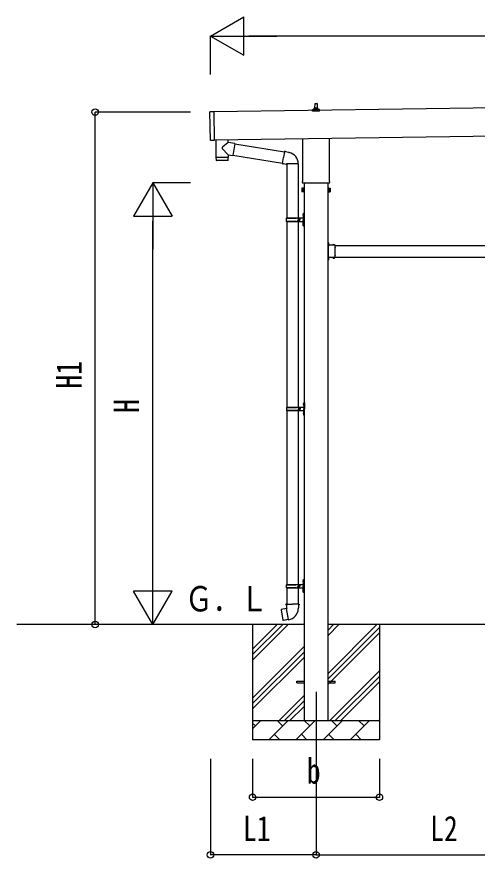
# Model space of a CAD drawing. Units: millimetres, scale not verified. Extents: x -16820 to 16820, y -11880 to 11880.
# Drawn here: x -5757 to -3360, y -5217 to -836 of the extents above; entities that cross this region are included whole.
import ezdxf
from ezdxf.enums import TextEntityAlignment as Align

# ---------------------------------------------------------------- set-up
doc = ezdxf.new("R2010")
doc.units = ezdxf.units.MM
doc.header["$LTSCALE"] = 50
for name, color, linetype in [('0-4_YKK_12', 2, 'Continuous'), ('0-5_YKK_13', 4, 'Continuous'), ('0-6_YKK_A1', 4, 'Continuous'), ('0-7_YKK_D', 6, 'Continuous')]:
    doc.layers.add(name, color=color, linetype=linetype)
doc.styles.add('ＭＳ ゴシック', font='')
doc.styles.get('ＭＳ ゴシック').set_extended_font_data('MS Gothic')

msp = doc.modelspace()

# ---------------------------------------------------------------- linework, layer by layer
at = {"layer": '0-4_YKK_12'}
msp.add_line((-4198.92, -4350), (-4198.92, -4719.07), dxfattribs=at)
at = {"layer": '0-5_YKK_13'}
for p, q in [((-4208.92, -1314.95), (-4208.92, -1310.74)), ((-4207.92, -1310.74), (-4189.92, -1310.74)), ((-4204.92, -1310.74), (-4204.19, -1287.21)), ((-4203.19, -1286.24), (-4194.65, -1286.24)), ((-4193.65, -1287.21), (-4192.92, -1310.74)), ((-4188.92, -1314.95), (-4188.92, -1310.74)), ((-4749.12, -1479.04), (-4751.23, -1331.06)), ((-4731.25, -1329.77), (-4750.24, -1330.04)), ((-4217.17, -1326.24), (-4217.17, -1318.53)), ((-4180.67, -1326.24), (-4217.17, -1326.24)), ((-4216.79, -1317.74), (-4181.05, -1317.74)), ((-4216.41, -1317.55), (-4209.69, -1315.92)), ((-4209.3, -1315.74), (-4188.54, -1315.74)), ((-4181.44, -1317.55), (-4188.16, -1315.92)), ((-4180.67, -1326.24), (-4180.67, -1318.53)), ((-4656.97, -1489.45), (-4686.74, -1513.69)), ((-4656.97, -1489.45), (-4657.18, -1475.15)), ((-4621.47, -1495.18), (-4656.97, -1489.45)), ((-4267.22, -1690.23), (-4267.22, -1469.58)), ((-4130.62, -1467.62), (-4130.62, -1690.23)), ((-4656.05, -1554.12), (-4686.92, -1521.02)), ((-4621.47, -1495.18), (-4631.64, -1558.07)), ((-4621.77, -1497.01), (-4362.79, -1538.24)), ((-4719.86, -1568.05), (-4719.44, -1581.1)), ((-4715.37, -1566.99), (-4715.34, -1567.99)), ((-4660.38, -1566.2), (-4660.38, -1567.2)), ((-4656.05, -1554.12), (-4631.64, -1558.07)), ((-4656.05, -1554.12), (-4655.88, -1566.14)), ((-4631.34, -1556.24), (-4373.21, -1597.34)), ((-4373.53, -1599.16), (-4368, -1567.79)), ((-4362.47, -1536.43), (-4368, -1567.79)), ((-4362.47, -1536.43), (-4361.33, -1534.44)), ((-4361.33, -1534.44), (-4357.76, -1535.07)), ((-4357.76, -1535.07), (-4357.35, -1537.42)), ((-4342.83, -1540.24), (-4341.15, -1541.87)), ((-4341.15, -1541.87), (-4339.03, -1542.32)), ((-4658.86, -1583.18), (-4716.4, -1584)), ((-4373.53, -1599.16), (-4373.13, -1601.41)), ((-4373.53, -1599.16), (-4368.38, -1599.97)), ((-4373.13, -1601.41), (-4369.57, -1602.04)), ((-4369.57, -1602.04), (-4368.38, -1599.97)), ((-4368.38, -1599.97), (-4353.77, -1602.29)), ((-4353.77, -1602.29), (-4351.57, -1601.3)), ((-4291.27, -1601.7), (-4352.46, -1601.7)), ((-4351.42, -1601.7), (-4351.42, -1883.01)), ((-4291.42, -1601.7), (-4291.42, -1883.01)), ((-4268.92, -1699), (-4268.92, -1693.5)), ((-4130.98, -1702.5), (-4266.86, -1702.5)), ((-4128.92, -1693.5), (-4128.92, -1699)), ((-4272.92, -1728.5), (-4272.16, -1727.19)), ((-4272.92, -1728.5), (-4272.92, -1745.5)), ((-4272.92, -1745.5), (-4272.16, -1746.81)), ((-4265.92, -1732.09), (-4272.16, -1732.09)), ((-4265.92, -1741.91), (-4272.16, -1741.91)), ((-4265.92, -1746.81), (-4272.16, -1746.81)), ((-4263.42, -1746.2), (-4265.92, -1746.2)), ((-4134.42, -1746.2), (-4131.92, -1746.2)), ((-4131.92, -1732.09), (-4125.68, -1732.09)), ((-4131.92, -1741.91), (-4125.68, -1741.91)), ((-4131.92, -1746.81), (-4125.68, -1746.81)), ((-4124.92, -1728.5), (-4125.68, -1727.19)), ((-4124.92, -1745.5), (-4125.68, -1746.81)), ((-4124.92, -1728.5), (-4124.92, -1745.5)), ((-4353.42, -1883.01), (-4267.42, -1883.01)), ((-4353.42, -1883.01), (-4353.42, -1885.01)), ((-4294.42, -1883.01), (-4294.42, -1887.51)), ((-4286.42, -1883.01), (-4286.42, -1892.01)), ((-4267.72, -1865.86), (-4265.68, -1866.86)), ((-4266.45, -1863.86), (-4265.82, -1863.86)), ((-4266.45, -1863.86), (-4266.45, -1872.16)), ((-4266.45, -1872.16), (-4265.82, -1872.16)), ((-4265.82, -1863.86), (-4265.82, -1872.16)), ((-4265.82, -1863.86), (-4265.42, -1864.26)), ((-4265.82, -1872.16), (-4265.42, -1871.76)), ((-4265.68, -1866.86), (-4265.07, -1868.01)), ((-4265.42, -1860.01), (-4262.42, -1858.51)), ((-4265.42, -1860.01), (-4265.42, -1892.01)), ((-4265.42, -1864.26), (-4265.42, -1871.76)), ((-4262.42, -1858.51), (-4262.42, -1892.01)), ((-4262.42, -1858.51), (-4261.42, -1858.51)), ((-4261.42, -1858.51), (-4261.42, -1892.01)), ((-4354.42, -1885.01), (-4304.09, -1885.01)), ((-4354.42, -1899.01), (-4304.09, -1899.01)), ((-4353.42, -1901.01), (-4353.42, -1899.01)), ((-4353.42, -1901.01), (-4267.42, -1901.01)), ((-4351.42, -1901.01), (-4351.42, -2868.5)), ((-4294.42, -1887.51), (-4292.42, -1887.51)), ((-4294.42, -1901.01), (-4294.42, -1896.51)), ((-4294.42, -1896.51), (-4292.42, -1896.51)), ((-4292.42, -1887.51), (-4292.42, -1892.01)), ((-4292.42, -1896.51), (-4292.42, -1892.01)), ((-4291.42, -1901.01), (-4291.42, -2868.5)), ((-4286.42, -1887.51), (-4283.42, -1887.51)), ((-4286.42, -1901.01), (-4286.42, -1892.01)), ((-4286.42, -1896.51), (-4283.42, -1896.51)), ((-4283.42, -1887.51), (-4283.42, -1892.01)), ((-4283.42, -1896.51), (-4283.42, -1892.01)), ((-4267.72, -1913.86), (-4265.68, -1914.86)), ((-4266.45, -1911.86), (-4265.82, -1911.86)), ((-4266.45, -1911.86), (-4266.45, -1920.16)), ((-4266.45, -1920.16), (-4265.82, -1920.16)), ((-4265.82, -1911.86), (-4265.82, -1920.16)), ((-4265.82, -1911.86), (-4265.42, -1912.26)), ((-4265.82, -1920.16), (-4265.42, -1919.76)), ((-4265.68, -1914.86), (-4265.07, -1916.01)), ((-4265.42, -1924.01), (-4265.42, -1892.01)), ((-4265.42, -1912.26), (-4265.42, -1919.76)), ((-4265.42, -1924.01), (-4262.42, -1925.51)), ((-4262.42, -1925.51), (-4262.42, -1892.01)), ((-4262.42, -1925.51), (-4261.42, -1925.51)), ((-4261.42, -1925.51), (-4261.42, -1892.01)), ((-4134.82, -2009.5), (-4136.42, -2009.5)), ((-4136.42, -2014), (-4134.82, -2014)), ((-4134.82, -2015), (-4136.42, -2015)), ((-4134.82, -2026.46), (-4134.82, -2009.5)), ((-4134.82, -2012.97), (-4134.82, -2021.04)), ((-4134.82, -2015.87), (-4132.16, -2014.55)), ((-4133.96, -2012.27), (-4134.12, -2012.27)), ((-4130.72, -2017), (-4136.42, -2017)), ((-4134.82, -2019), (-4136.42, -2019)), ((-4136.42, -2020), (-4134.82, -2020)), ((-4134.82, -2018.13), (-4132.16, -2019.45)), ((-4098.42, -2024.9), (-4134.82, -2024.9)), ((-4134.42, -2026.5), (-4131.42, -2026.5)), ((-4134.42, -2035.29), (-4134.42, -2028.5)), ((-4134.42, -2077.29), (-4134.42, -2036.71)), ((-4133.96, -2021.74), (-4134.12, -2021.74)), ((-4111.16, -2024.04), (-4111.16, -2024.2)), ((-4102.39, -2024.9), (-4110.46, -2024.9)), ((-4107.55, -2024.9), (-4108.87, -2022.24)), ((-4105.3, -2024.9), (-4103.97, -2022.24)), ((-4101.69, -2024.04), (-4101.69, -2024.2)), ((-4098.42, -2035.29), (-4098.42, -2024.9)), ((-4098.42, -2077.29), (-4098.42, -2036.71)), ((-4134.82, -2095), (-4136.42, -2095)), ((-4134.82, -2099), (-4136.42, -2099)), ((-4134.82, -2104.5), (-4134.82, -2087.54)), ((-4098.42, -2089.1), (-4134.82, -2089.1)), ((-4134.82, -2092.97), (-4134.82, -2101.04)), ((-4134.82, -2095.87), (-4132.16, -2094.55)), ((-4134.82, -2098.13), (-4132.16, -2099.45)), ((-4134.42, -2085.5), (-4134.42, -2078.71)), ((-4131.42, -2087.5), (-4134.42, -2087.5)), ((-4133.96, -2092.27), (-4134.12, -2092.27)), ((-4133.96, -2101.74), (-4134.12, -2101.74)), ((-4111.16, -2089.96), (-4111.16, -2089.8)), ((-4102.39, -2089.1), (-4110.46, -2089.1)), ((-4107.55, -2089.1), (-4108.87, -2091.76)), ((-4105.3, -2089.1), (-4103.97, -2091.76)), ((-4101.69, -2089.96), (-4101.69, -2089.8)), ((-4098.42, -2089.1), (-4098.42, -2078.71)), ((-4134.82, -2104.5), (-4136.42, -2104.5)), ((-4262.92, -2845.5), (-4259.92, -2844)), ((-4262.92, -2845.5), (-4262.92, -2877.5)), ((-4259.92, -2844), (-4259.92, -2877.5)), ((-4259.92, -2844), (-4258.92, -2844)), ((-4258.92, -2844), (-4258.92, -2877.5)), ((-4351.92, -2870.5), (-4301.59, -2870.5)), ((-4351.92, -2884.5), (-4301.59, -2884.5)), ((-4351.42, -2886.49), (-4351.42, -3791)), ((-4350.92, -2868.5), (-4264.92, -2868.5)), ((-4350.92, -2868.5), (-4350.92, -2870.5)), ((-4350.92, -2886.5), (-4350.92, -2884.5)), ((-4350.92, -2886.5), (-4264.92, -2886.5)), ((-4291.92, -2868.5), (-4291.92, -2873)), ((-4291.92, -2873), (-4289.92, -2873)), ((-4291.92, -2886.5), (-4291.92, -2882)), ((-4291.92, -2882), (-4289.92, -2882)), ((-4291.42, -2886.49), (-4291.42, -3791)), ((-4289.92, -2873), (-4289.92, -2877.5)), ((-4289.92, -2882), (-4289.92, -2877.5)), ((-4283.92, -2868.5), (-4283.92, -2877.5)), ((-4283.92, -2873), (-4280.92, -2873)), ((-4283.92, -2886.5), (-4283.92, -2877.5)), ((-4283.92, -2882), (-4280.92, -2882)), ((-4280.92, -2873), (-4280.92, -2877.5)), ((-4280.92, -2882), (-4280.92, -2877.5)), ((-4265.22, -2851.35), (-4263.18, -2852.35)), ((-4263.95, -2849.35), (-4263.32, -2849.35)), ((-4263.95, -2849.35), (-4263.95, -2857.65)), ((-4263.95, -2857.65), (-4263.32, -2857.65)), ((-4263.32, -2849.35), (-4263.32, -2857.65)), ((-4263.32, -2849.35), (-4262.92, -2849.75)), ((-4263.32, -2857.65), (-4262.92, -2857.25)), ((-4263.18, -2852.35), (-4262.57, -2853.5)), ((-4262.92, -2849.75), (-4262.92, -2857.25)), ((-4262.92, -2909.5), (-4262.92, -2877.5)), ((-4259.92, -2911), (-4259.92, -2877.5)), ((-4258.92, -2911), (-4258.92, -2877.5)), ((-4265.22, -2899.35), (-4263.18, -2900.35)), ((-4263.95, -2897.35), (-4263.32, -2897.35)), ((-4263.95, -2897.35), (-4263.95, -2905.65)), ((-4263.95, -2905.65), (-4263.32, -2905.65)), ((-4263.32, -2897.35), (-4263.32, -2905.65)), ((-4263.32, -2897.35), (-4262.92, -2897.75)), ((-4263.32, -2905.65), (-4262.92, -2905.25)), ((-4263.18, -2900.35), (-4262.57, -2901.5)), ((-4262.92, -2897.75), (-4262.92, -2905.25)), ((-4262.92, -2909.5), (-4259.92, -2911)), ((-4259.92, -2911), (-4258.92, -2911)), ((-4265.42, -3768), (-4262.42, -3766.5)), ((-4262.42, -3766.5), (-4262.42, -3800)), ((-4262.42, -3766.5), (-4261.42, -3766.5)), ((-4261.42, -3766.5), (-4261.42, -3800)), ((-4354.42, -3793), (-4304.09, -3793)), ((-4354.42, -3807), (-4304.09, -3807)), ((-4353.42, -3791), (-4267.42, -3791)), ((-4353.42, -3791), (-4353.42, -3793)), ((-4353.42, -3809), (-4353.42, -3807)), ((-4353.42, -3809), (-4267.42, -3809)), ((-4351.42, -3809), (-4351.42, -3893.93)), ((-4294.42, -3791), (-4294.42, -3795.5)), ((-4294.42, -3795.5), (-4292.42, -3795.5)), ((-4294.42, -3809), (-4294.42, -3804.5)), ((-4294.42, -3804.5), (-4292.42, -3804.5)), ((-4292.42, -3795.5), (-4292.42, -3800)), ((-4292.42, -3804.5), (-4292.42, -3800)), ((-4291.42, -3809), (-4291.42, -3893.93)), ((-4286.42, -3791), (-4286.42, -3800)), ((-4286.42, -3795.5), (-4283.42, -3795.5)), ((-4286.42, -3809), (-4286.42, -3800)), ((-4286.42, -3804.5), (-4283.42, -3804.5)), ((-4283.42, -3795.5), (-4283.42, -3800)), ((-4283.42, -3804.5), (-4283.42, -3800)), ((-4267.72, -3773.85), (-4265.68, -3774.85)), ((-4266.45, -3771.85), (-4265.82, -3771.85)), ((-4266.45, -3771.85), (-4266.45, -3780.15)), ((-4266.45, -3780.15), (-4265.82, -3780.15)), ((-4265.82, -3771.85), (-4265.82, -3780.15)), ((-4265.82, -3771.85), (-4265.42, -3772.25)), ((-4265.82, -3780.15), (-4265.42, -3779.75)), ((-4265.68, -3774.85), (-4265.07, -3776)), ((-4265.42, -3768), (-4265.42, -3800)), ((-4265.42, -3772.25), (-4265.42, -3779.75)), ((-4265.42, -3832), (-4265.42, -3800)), ((-4262.42, -3833.5), (-4262.42, -3800)), ((-4261.42, -3833.5), (-4261.42, -3800)), ((-4267.72, -3821.85), (-4265.68, -3822.85)), ((-4266.45, -3819.85), (-4265.82, -3819.85)), ((-4266.45, -3819.85), (-4266.45, -3828.15)), ((-4266.45, -3828.15), (-4265.82, -3828.15)), ((-4265.82, -3819.85), (-4265.82, -3828.15)), ((-4265.82, -3819.85), (-4265.42, -3820.25)), ((-4265.82, -3828.15), (-4265.42, -3827.75)), ((-4265.68, -3822.85), (-4265.07, -3824)), ((-4265.42, -3820.25), (-4265.42, -3827.75)), ((-4265.42, -3832), (-4262.42, -3833.5)), ((-4262.42, -3833.5), (-4261.42, -3833.5)), ((-4353.27, -3893.93), (-4355.42, -3894.71)), ((-4355.42, -3894.71), (-4355.42, -3898.33)), ((-4355.42, -3898.33), (-4353.18, -3899.14)), ((-4353.27, -3893.93), (-4321.42, -3893.93)), ((-4353.27, -3893.93), (-4353.18, -3899.14)), ((-4353.18, -3899.14), (-4352.92, -3913.93)), ((-4289.57, -3893.93), (-4321.42, -3893.93)), ((-4287.42, -3898.33), (-4289.66, -3899.14)), ((-4289.57, -3893.93), (-4287.42, -3894.71)), ((-4287.42, -3894.71), (-4287.42, -3898.33)), ((-4379.88, -3922.38), (-4380.69, -3923.55)), ((-4380.69, -3923.55), (-4371.07, -3978.11)), ((-4352.01, -3917.13), (-4379.88, -3922.38)), ((-4367.14, -3919.78), (-4367.35, -3920.02)), ((-4352.92, -3913.93), (-4351.57, -3915.93)), ((-4341.66, -3974.42), (-4351.79, -3916.95)), ((-4351.77, -3916.13), (-4351.77, -3916.83)), ((-4351.57, -3915.93), (-4351.6, -3915.93)), ((-4291.23, -3915.87), (-4291.31, -3918.03)), ((-4289.92, -3913.93), (-4291.23, -3915.87)), ((-4357.05, -3977.02), (-4357.33, -3976.86)), ((-4341.35, -3975.19), (-4341.6, -3974.52)), ((-4298.92, -4295.5), (-4261.42, -4295.5)), ((-4298.92, -4304.5), (-4298.92, -4295.5)), ((-4298.92, -4304.5), (-4261.42, -4304.5)), ((-4136.42, -4295.5), (-4098.92, -4295.5)), ((-4136.42, -4304.5), (-4098.92, -4304.5)), ((-4098.92, -4304.5), (-4098.92, -4295.5))]:
    msp.add_line(p, q, dxfattribs=at)
for points in [[(-4731.25, -1329.77), (-4729.11, -1479.76), (-4748.1, -1480.03)], [(-4721.17, -1476.06), (-4719.87, -1567.05), (-4655.88, -1566.14)], [(-4655.9, -1580.19), (-4655.86, -1567.14), (-4719.86, -1568.05)], [(-4362.47, -1536.43), (-4357.35, -1537.42), (-4342.83, -1540.24)], [(-4265.92, -1746.81), (-4265.92, -1727.19), (-4272.16, -1727.19)], [(-4265.92, -1746.2), (-4265.92, -1727.8), (-4263.42, -1727.8)], [(-4131.92, -1746.2), (-4131.92, -1727.8), (-4134.42, -1727.8)], [(-4131.92, -1746.81), (-4131.92, -1727.19), (-4125.68, -1727.19)], [(-4267.72, -1870.16), (-4265.68, -1869.16), (-4265.07, -1868.01)], [(-4267.72, -1918.16), (-4265.68, -1917.16), (-4265.07, -1916.01)], [(-4136.42, -2024.5), (-4136.42, -2018.5), (-4136.42, -2015.5), (-4136.42, -2009.5)], [(-4134.42, -2028.5), (-4131.42, -2028.5), (-4131.42, -2024.9)], [(-4136.42, -2104.5), (-4136.42, -2098.5), (-4136.42, -2095.5), (-4136.42, -2089.5)], [(-4134.42, -2085.5), (-4131.42, -2085.5), (-4131.42, -2089.1)], [(-4265.22, -2855.65), (-4263.18, -2854.65), (-4262.57, -2853.5)], [(-4265.22, -2903.65), (-4263.18, -2902.65), (-4262.57, -2901.5)], [(-4267.72, -3778.15), (-4265.68, -3777.15), (-4265.07, -3776)], [(-4267.72, -3826.15), (-4265.68, -3825.15), (-4265.07, -3824)], [(-4289.57, -3893.93), (-4289.66, -3899.14), (-4289.92, -3913.93)], [(-4364.89, -3919.56), (-4365.17, -3919.4), (-4367.14, -3919.78)], [(-4341.93, -3974.33), (-4369.91, -3978.93), (-4371.07, -3978.11)], [(-4354.86, -3976.46), (-4355.07, -3976.69), (-4357.05, -3977.02)]]:
    msp.add_lwpolyline(points, dxfattribs=at)
for points in [[(-4263.42, -1747.5), (-4263.42, -1726.5), (-4261.42, -1726.5), (-4261.42, -1747.5)], [(-4134.42, -1747.5), (-4134.42, -1726.5), (-4136.42, -1726.5), (-4136.42, -1747.5)]]:
    msp.add_lwpolyline(points, close=True, dxfattribs=at)
for centre, radius, start, end in [((-4204.84, -1311.37), 4.13, 90, 171.17633), ((-4207.92, -1311.74), 1, 90, 180), ((-4203.19, -1287.24), 1, 90, 178.60509), ((-4195.59, -1310.74), 4.83, 133.60282, 180), ((-4202.25, -1310.74), 4.83, 0, 46.39718), ((-4194.65, -1287.24), 1, 1.39491, 90), ((-4193.01, -1311.37), 4.13, 8.82367, 90), ((-4189.92, -1311.74), 1, 0, 90), ((-4750.23, -1331.04), 1, 90.81845, 180.81845), ((-4216.17, -1318.53), 1, 103.62699, 180), ((-4209.92, -1314.95), 1, 283.62699, 0), ((-4187.92, -1314.95), 1, 180, 256.37301), ((-4181.67, -1318.53), 1, 0, 76.37301), ((-4748.12, -1479.03), 1, 180.81845, 270.81845), ((-4683.43, -1517.43), 5, 131.47396, 225.79244), ((-4351.57, -1601.3), 60.3, 359.62495, 78), ((-4716.44, -1581), 3, 181.81845, 270.86677), ((-4658.9, -1580.18), 3, 270.81845, 359.81845), ((-4264.92, -1693.5), 4, 125.09963, 180), ((-4264.92, -1699), 4, 180, 194.47751), ((-4264.92, -1699), 4, 194.47751, 241.04498), ((-4132.92, -1699), 4, 298.95502, 345.52249), ((-4132.92, -1693.5), 4, 0, 54.90037), ((-4132.92, -1699), 4, 345.52249, 0), ((-4268.58, -1729.64), 4.34, 145.61575, 214.38425), ((-4268.58, -1744.36), 4.34, 145.61575, 214.38425), ((-4256.68, -1737), 16.24, 162.41205, 197.58795), ((-4129.27, -1729.64), 4.34, 325.61575, 34.38425), ((-4141.16, -1737), 16.24, 342.41205, 17.58795), ((-4129.27, -1744.36), 4.34, 325.61575, 34.38425), ((-4304.09, -1883.01), 2, 270, 359.99998), ((-4262.12, -1868.01), 6, 136.21765, 223.78235), ((-4267.42, -1881.01), 2, 270, 359.99998), ((-4305.67, -1892.01), 49.25, 171.82876, 180.00002), ((-4305.67, -1892.01), 49.25, 180.00002, 188.17127), ((-4304.09, -1901.01), 2, 0.00005, 90.00004), ((-4262.12, -1916.01), 6, 136.21765, 223.78235), ((-4267.42, -1903.01), 2, 0.00005, 90.00004), ((-4134.12, -2012.97), 0.7, 90, 180), ((-4133.96, -2013.13), 0.862, 39.12355, 90), ((-4138.72, -2017), 7, 0, 39.12355), ((-4134.42, -2024.5), 2, 180, 270), ((-4134.12, -2021.04), 0.7, 180, 270), ((-4135.12, -2036), 1, 314.427, 45.573), ((-4133.96, -2020.87), 0.862, 270, 320.87645), ((-4138.72, -2017), 7, 320.87645, 0), ((-4110.46, -2024.2), 0.7, 180, 270), ((-4110.29, -2024.04), 0.862, 129.12355, 180), ((-4106.42, -2028.8), 7, 90, 129.12355), ((-4106.42, -2028.8), 7, 50.87645, 90), ((-4102.39, -2024.2), 0.7, 270, 0), ((-4102.55, -2024.04), 0.862, 0, 50.87645), ((-4097.72, -2036), 1, 134.427, 225.573), ((-4134.42, -2089.5), 2, 90, 180), ((-4134.12, -2092.97), 0.7, 90, 180), ((-4134.12, -2101.04), 0.7, 180, 270), ((-4135.12, -2078), 1, 314.427, 45.573), ((-4133.96, -2093.13), 0.862, 39.12355, 90), ((-4133.96, -2100.87), 0.862, 270, 320.87645), ((-4138.72, -2097), 7, 0, 39.12355), ((-4138.72, -2097), 7, 320.87645, 0), ((-4110.46, -2089.8), 0.7, 90, 180), ((-4110.29, -2089.96), 0.862, 180, 230.87645), ((-4106.42, -2085.2), 7, 230.87645, 270), ((-4106.42, -2085.2), 7, 270, 309.12355), ((-4102.39, -2089.8), 0.7, 0, 90), ((-4102.55, -2089.96), 0.862, 309.12355, 0), ((-4097.72, -2078), 1, 134.427, 225.573), ((-4303.17, -2877.5), 49.25, 171.82876, 180.00002), ((-4303.17, -2877.5), 49.25, 180.00002, 188.17127), ((-4301.59, -2868.5), 2, 270, 359.99998), ((-4301.59, -2886.5), 2, 0.00005, 90.00004), ((-4259.62, -2853.5), 6, 136.21765, 223.78235), ((-4264.92, -2866.5), 2, 270, 359.99998), ((-4264.92, -2888.5), 2, 0.00005, 90.00004), ((-4259.62, -2901.5), 6, 136.21765, 223.78235), ((-4305.67, -3800), 49.25, 171.82876, 180.00002), ((-4305.67, -3800), 49.25, 180.00002, 188.17127), ((-4304.09, -3791), 2, 270, 359.99998), ((-4304.09, -3809), 2, 0.00005, 90.00004), ((-4262.12, -3776), 6, 136.21765, 223.78235), ((-4267.42, -3789), 2, 270, 359.99998), ((-4267.42, -3811), 2, 0.00005, 90.00004), ((-4262.12, -3824), 6, 136.21765, 223.78235), ((-4352.07, -3916.83), 0.3, 280.66842, 0), ((-4351.57, -3916.13), 0.2, 100, 180), ((-4351.57, -3915.93), 60.3, 279.96938, 358), ((-4341.88, -3974.63), 0.3, 20, 99.33158), ((-4341.17, -3975.12), 0.2, 200, 279.96938)]:
    msp.add_arc(centre, radius, start, end, dxfattribs=at)
at = {"layer": '0-6_YKK_A1'}
for p, q in [((655.81, -1254.26), (-4731.23, -1331.18)), ((-4729.16, -1476.17), (657.88, -1399.22)), ((-4261.42, -1702.5), (-4261.42, -4500)), ((-4136.42, -4500), (-4136.42, -1702.5)), ((-4098.42, -2027), (-2899.42, -2027)), ((-4131.42, -2087), (-4135.92, -2087)), ((-4098.42, -2087), (-2899.42, -2087)), ((-4261.42, -4000), (-5757.22, -4000)), ((-4528.92, -4000), (-4528.92, -4600)), ((-4528.92, -4185.05), (-4343.87, -4000)), ((-4528.92, -4156.77), (-4372.15, -4000)), ((-4528.92, -4128.48), (-4400.44, -4000)), ((-2861.42, -4000), (-4136.42, -4000)), ((-4136.42, -4255.1), (-3881.32, -4000)), ((-4136.42, -4057.11), (-4079.31, -4000)), ((-4136.42, -4028.82), (-4107.6, -4000)), ((-4136.42, -4283.38), (-3868.92, -4015.88)), ((-3868.92, -4000), (-3868.92, -4600)), ((-4136.42, -4311.67), (-3868.92, -4044.17)), ((-4528.92, -4383.04), (-4261.42, -4115.54)), ((-4528.92, -4411.32), (-4261.42, -4143.82)), ((-4528.92, -4439.61), (-4261.42, -4172.11)), ((-4126.76, -4500), (-3868.92, -4242.16)), ((-4098.48, -4500), (-3868.92, -4270.44)), ((-4070.19, -4500), (-3868.92, -4298.73)), ((-4391.32, -4500), (-4261.42, -4370.1)), ((-4363.04, -4500), (-4261.42, -4398.38)), ((-4334.75, -4500), (-4261.42, -4426.67)), ((-4528.92, -4500), (-3868.92, -4500)), ((-4528.92, -4542.89), (-4486.03, -4500)), ((-4444.61, -4600), (-4344.61, -4500)), ((-4373.16, -4528.55), (-4401.71, -4500)), ((-4303.18, -4600), (-4203.18, -4500)), ((-4231.74, -4528.55), (-4260.29, -4500)), ((-4161.76, -4600), (-4061.76, -4500)), ((-4090.32, -4528.55), (-4118.87, -4500)), ((-4020.34, -4600), (-3920.34, -4500)), ((-3948.9, -4528.55), (-3977.45, -4500)), ((-3872.21, -4500), (-3868.92, -4496.72)), ((-4514.58, -4528.55), (-4528.92, -4514.21)), ((-3868.92, -4600), (-4528.92, -4600)), ((-4416.05, -4571.45), (-4387.5, -4600)), ((-4274.63, -4571.45), (-4246.08, -4600)), ((-4133.21, -4571.45), (-4104.66, -4600)), ((-3991.79, -4571.45), (-3963.24, -4600))]:
    msp.add_line(p, q, dxfattribs=at)
msp.add_lwpolyline([(-4131.42, -2027), (-4135.92, -2027), (-4135.92, -2087)], dxfattribs=at)
at = {"layer": '0-7_YKK_D'}
for p, q in [((-4748.72, -935.68), (-4575.52, -835.68)), ((-4575.52, -1035.68), (-4575.52, -835.68)), ((-4748.72, -1135.68), (-4748.72, -934.68)), ((-4748.72, -935.68), (-4575.52, -1035.68)), ((-4748.72, -935.68), (-4402.31, -935.68)), ((1742.72, -935.68), (-4548.72, -935.68)), ((-4852.42, -1331.5), (-5349.72, -1331.5)), ((-5348.72, -4000), (-5348.72, -1331.5)), ((-5048.72, -1700), (-5148.72, -1873.21)), ((-4852.65, -1700), (-5049.72, -1700)), ((-5048.72, -1700), (-4948.72, -1873.21)), ((-5048.72, -1700), (-5048.72, -2046.41)), ((-5148.72, -1873.21), (-4948.72, -1873.21)), ((-5048.72, -3800), (-5048.72, -1900)), ((-5048.72, -4000), (-5048.72, -3653.59)), ((-5048.72, -4000), (-5148.72, -3826.79)), ((-4948.72, -3826.79), (-5148.72, -3826.79)), ((-5048.72, -4000), (-4948.72, -3826.79)), ((-4748.72, -4700), (-4748.72, -5201)), ((-4528.92, -4700), (-4528.92, -4901)), ((-4198.92, -4700), (-4198.92, -5201)), ((-4198.92, -4700), (-4198.92, -5201)), ((-3868.92, -4700), (-3868.92, -4901)), ((-4528.92, -4900), (-3868.92, -4900)), ((-4198.92, -5200), (-4748.72, -5200)), ((-4198.92, -5200), (-2798.92, -5200))]:
    msp.add_line(p, q, dxfattribs=at)
for centre in [(-5348.72, -1331.5), (-5348.72, -4000), (-4528.92, -4900), (-3868.92, -4900), (-4748.72, -5200), (-4198.92, -5200), (-4198.92, -5200)]:
    msp.add_circle(centre, 17, dxfattribs=at)

# ---------------------------------------------------------------- texts
at = {"layer": '0-6_YKK_A1', "style": 'ＭＳ ゴシック', "width": 0.8}
msp.add_text('Ｇ．Ｌ', height=132, dxfattribs=at).set_placement((-4881.05, -3971.55), align=Align.BOTTOM_LEFT)
at = {"layer": '0-7_YKK_D', "style": 'ＭＳ ゴシック', "width": 0.8}
for s, p in [('H1', (-5380.72, -2771.35)), ('H', (-5080.72, -2898))]:
    msp.add_text(s, height=132, rotation=90, dxfattribs=at).set_placement(p, align=Align.BOTTOM_LEFT)
for s, p in [('b', (-4246.92, -4868)), ('L1', (-4579.42, -5168)), ('L2', (-3604.52, -5168))]:
    msp.add_text(s, height=132, dxfattribs=at).set_placement(p, align=Align.BOTTOM_LEFT)

doc.saveas('drawing.dxf')
